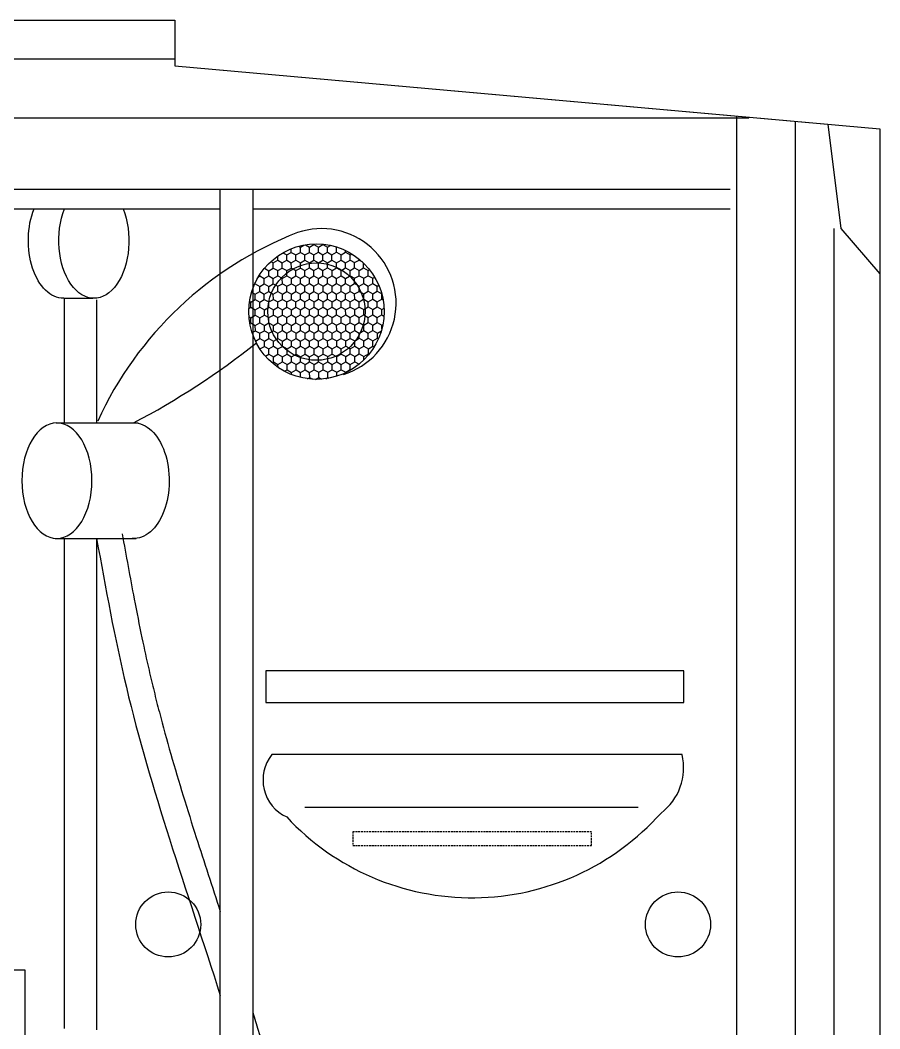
# Model space of a CAD drawing. Header units: inches. Extents: x 242965 to 445791, y 236206 to 423703.
# Drawn here: x 319603 to 320195, y 247491 to 248185 of the extents above; entities that cross this region are included whole.
import ezdxf

# ---------------------------------------------------------------- set-up
doc = ezdxf.new("R2010")
doc.units = ezdxf.units.IN
doc.header["$MEASUREMENT"] = 0
doc.linetypes.add('HIDDEN', pattern=[0.375, 0.25, -0.125])
doc.layers.add('HATCH', color=8, linetype='Continuous')
doc.layers.add('wc', color=144, linetype='Continuous')

# ---------------------------------------------------------------- blocks, each defined once
blk = doc.blocks.new('402')
at = {"layer": 'HATCH', "linetype": 'Continuous'}
blk.add_lwpolyline([(230.87, 2239.74), (230.87, 2208.38), (716.37, 2164.85), (716.37, 67.19), (684.99, 49.27), (684.99, 0), (-684.99, 0), (-684.99, 2168.07), (-221.91, 2212.86), (-221.91, 2239.74)], close=True, dxfattribs=at)
at = {"layer": 'wc', "color": 7, "linetype": 'ByBlock'}
blk.add_lwpolyline([(230.87, 2239.74), (230.87, 2208.38), (716.37, 2164.85), (716.37, 67.19), (684.99, 49.27), (684.99, 0), (-684.99, 0), (-684.99, 2168.07), (-221.91, 2212.86), (-221.91, 2239.74)], close=True, dxfattribs=at)
at = {"layer": 'wc', "linetype": 'ByBlock'}
for points in [[(230.87, 2212.86), (-221.91, 2212.86), (-221.91, 2239.74), (230.87, 2239.74)], [(230.87, 2239.74), (230.87, 2208.38)], [(716.37, 2065.04), (716.37, 67.19), (684.99, 49.27), (684.99, 0), (-684.99, 0), (-684.99, 2168.07), (-221.91, 2212.86)], [(230.87, 2208.38), (680.51, 2168.07)], [(-608.78, 2172.55), (626.22, 2172.55)], [(658.1, 2169.92), (658.1, 4.48)], [(680.51, 2168.07), (689.48, 2096.4), (716.37, 2065.04)], [(-617.75, 2123.27), (613.27, 2123.27)], [(262.25, 542.05), (262.25, 2123.27)], [(262.25, 2123.27), (284.67, 2123.27)], [(284.67, 2123.27), (284.67, 542.05)], [(684.99, 53.75), (684.99, 2096.4)], [(154.39, 2048.24), (174.57, 2048.25)], [(154.66, 2048.24), (154.66, 1962.42)], [(177.08, 2047.12), (177.08, 1962.42)], [(149.31, 1962.42), (205.59, 1962.42)], [(148.43, 1882.93), (204.21, 1882.93)], [(154.66, 1882.93), (154.66, 1545.42)], [(177.08, 1882.93), (177.08, 1544.43)], [(-118.8, 830.74), (-118.8, 1585.74), (127.76, 1585.74), (127.76, 830.74)]]:
    blk.add_lwpolyline(points, dxfattribs=at)
at = {"layer": 'wc'}
for points in [[(617.75, 2173.25), (617.75, 179.18)], [(-257.77, 2109.84), (262.25, 2109.84)], [(284.67, 2109.84), (613.27, 2109.84)], [(316.3, 2084.06), (317.35, 2083.46)], [(317.35, 2083.46), (319.75, 2084.85)], [(320.84, 2085.04), (323.57, 2083.47)], [(323.57, 2083.47), (326.68, 2085.28)], [(326.68, 2085.28), (326.68, 2085.63)], [(326.68, 2085.28), (329.79, 2083.49)], [(329.79, 2083.49), (332.9, 2085.29)], [(332.9, 2085.29), (332.9, 2085.45)], [(332.9, 2085.29), (336.02, 2083.5)], [(336.02, 2083.5), (338.03, 2084.67)], [(342.03, 2083.64), (342.24, 2083.52)], [(301.81, 2074.44), (301.81, 2077.32)], [(305.38, 2079.57), (308.03, 2078.05)], [(308.03, 2078.05), (311.13, 2079.85)], [(308.04, 2074.46), (308.03, 2078.05)], [(311.13, 2079.85), (311.13, 2082.34)], [(311.13, 2079.85), (314.25, 2078.06)], [(314.25, 2078.06), (317.36, 2079.87)], [(314.26, 2074.47), (314.25, 2078.06)], [(317.36, 2079.87), (317.35, 2083.46)], [(317.36, 2079.87), (320.47, 2078.08)], [(320.47, 2078.08), (323.58, 2079.88)], [(320.48, 2074.48), (320.47, 2078.08)], [(323.58, 2079.88), (323.57, 2083.47)], [(323.58, 2079.88), (326.7, 2078.09)], [(326.7, 2078.09), (329.8, 2079.89)], [(326.7, 2074.5), (326.7, 2078.09)], [(329.8, 2079.89), (329.79, 2083.49)], [(329.8, 2079.89), (332.92, 2078.11)], [(332.92, 2078.11), (336.03, 2079.91)], [(332.93, 2074.51), (332.92, 2078.11)], [(336.03, 2079.91), (336.02, 2083.5)], [(336.03, 2079.91), (339.14, 2078.12)], [(339.14, 2078.12), (342.25, 2079.92)], [(339.15, 2074.53), (339.14, 2078.12)], [(342.24, 2083.52), (342.3, 2083.55)], [(342.25, 2079.92), (342.24, 2083.52)], [(342.25, 2079.92), (345.36, 2078.13)], [(345.36, 2078.13), (348.47, 2079.94)], [(345.37, 2074.54), (345.36, 2078.13)], [(348.47, 2079.94), (348.47, 2081.14)], [(348.47, 2079.94), (351.59, 2078.15)], [(351.59, 2078.15), (352.74, 2078.82)], [(351.59, 2074.55), (351.59, 2078.15)], [(297.09, 2073.57), (298.7, 2072.64)], [(298.71, 2072.64), (301.81, 2074.44)], [(298.71, 2069.05), (298.71, 2072.64)], [(301.81, 2074.44), (304.93, 2072.65)], [(304.93, 2072.65), (308.04, 2074.46)], [(304.94, 2069.06), (304.93, 2072.65)], [(308.04, 2074.46), (311.15, 2072.67)], [(311.15, 2072.67), (314.26, 2074.47)], [(311.16, 2069.07), (311.15, 2072.67)], [(314.26, 2074.47), (317.37, 2072.68)], [(317.37, 2072.68), (320.48, 2074.48)], [(317.38, 2070.66), (317.37, 2072.68)], [(317.38, 2069.09), (317.38, 2070.66)], [(320.48, 2074.48), (323.6, 2072.7)], [(323.6, 2072.7), (326.7, 2074.5)], [(323.6, 2072.19), (323.6, 2072.7)], [(323.6, 2069.1), (323.6, 2072.19)], [(326.7, 2074.5), (329.82, 2072.71)], [(329.82, 2072.71), (332.93, 2074.51)], [(329.82, 2072.51), (329.82, 2072.71)], [(329.83, 2069.12), (329.82, 2072.51)], [(332.93, 2074.51), (336.04, 2072.72)], [(336.04, 2072.72), (339.15, 2074.53)], [(336.04, 2071.66), (336.04, 2072.72)], [(336.05, 2069.13), (336.04, 2071.66)], [(339.15, 2074.53), (342.26, 2072.74)], [(342.26, 2072.74), (345.37, 2074.54)], [(342.27, 2069.54), (342.26, 2072.74)], [(345.37, 2074.54), (348.49, 2072.75)], [(348.49, 2072.75), (351.59, 2074.55)], [(348.5, 2069.16), (348.49, 2072.75)], [(351.59, 2074.55), (354.71, 2072.77)], [(354.71, 2072.77), (357.82, 2074.57)], [(354.72, 2069.17), (354.71, 2072.77)], [(357.82, 2074.57), (357.82, 2075.23)], [(357.82, 2074.57), (360.08, 2073.27)], [(360.94, 2069.19), (360.93, 2072.46)], [(288.5, 2063.12), (289.39, 2063.64)], [(289.39, 2063.64), (289.39, 2064.53)], [(289.39, 2063.64), (292.51, 2061.85)], [(292.51, 2061.85), (295.61, 2063.65)], [(292.65, 2068.94), (295.61, 2067.24)], [(295.61, 2067.24), (298.71, 2069.05)], [(295.61, 2063.65), (295.61, 2067.24)], [(295.61, 2063.65), (298.73, 2061.86)], [(298.71, 2069.05), (301.83, 2067.26)], [(298.73, 2061.86), (301.84, 2063.66)], [(301.83, 2067.26), (304.94, 2069.06)], [(301.84, 2063.66), (301.83, 2067.26)], [(301.84, 2063.66), (304.29, 2062.26)], [(304.94, 2069.06), (308.05, 2067.27)], [(304.95, 2061.87), (308.06, 2063.68)], [(308.05, 2067.27), (311.16, 2069.07)], [(308.06, 2065.63), (308.05, 2067.27)], [(308.06, 2063.68), (308.06, 2065.63)], [(308.06, 2063.68), (311.17, 2061.89)], [(311.16, 2069.07), (312.32, 2068.41)], [(311.18, 2061.89), (314.28, 2063.69)], [(312.32, 2068.41), (314.27, 2067.29)], [(314.27, 2067.28), (317.38, 2069.09)], [(314.28, 2063.69), (314.27, 2067.29)], [(314.28, 2063.69), (317.4, 2061.9)], [(317.38, 2069.09), (320.5, 2067.3)], [(317.4, 2061.9), (320.51, 2063.71)], [(320.5, 2067.3), (323.6, 2069.1)], [(320.51, 2063.71), (320.5, 2067.3)], [(320.51, 2063.71), (323.62, 2061.92)], [(323.6, 2069.1), (326.72, 2067.31)], [(323.62, 2061.92), (326.73, 2063.72)], [(326.72, 2067.31), (329.83, 2069.12)], [(326.73, 2063.72), (326.72, 2067.31)], [(326.73, 2063.72), (329.84, 2061.93)], [(329.83, 2069.12), (332.94, 2067.33)], [(329.84, 2061.93), (332.95, 2063.73)], [(332.94, 2067.33), (336.05, 2069.13)], [(332.95, 2063.73), (332.94, 2067.33)], [(332.95, 2063.73), (336.07, 2061.95)], [(336.05, 2069.13), (339.17, 2067.34)], [(336.07, 2061.95), (339.17, 2063.75)], [(339.17, 2067.34), (342.27, 2069.14)], [(339.17, 2063.75), (339.17, 2067.34)], [(339.17, 2063.75), (342.29, 2061.96)], [(342.27, 2069.14), (342.27, 2069.54)], [(342.27, 2069.14), (345.39, 2067.36)], [(342.29, 2061.96), (345.4, 2063.76)], [(345.39, 2067.36), (345.87, 2067.63)], [(345.4, 2063.76), (345.39, 2067.36)], [(345.4, 2063.76), (348.51, 2061.97)], [(345.87, 2067.63), (348.5, 2069.16)], [(348.5, 2069.16), (351.61, 2067.37)], [(348.51, 2061.97), (351.24, 2063.56)], [(351.24, 2063.56), (351.62, 2063.78)], [(351.61, 2067.37), (354.72, 2069.17)], [(351.62, 2063.78), (351.61, 2067.37)], [(351.62, 2063.78), (354.73, 2061.99)], [(354.72, 2069.17), (357.83, 2067.38)], [(354.73, 2061.99), (357.84, 2063.79)], [(357.83, 2067.38), (360.94, 2069.19)], [(357.84, 2063.79), (357.83, 2067.38)], [(357.84, 2063.79), (360.96, 2062)], [(360.94, 2069.19), (364.06, 2067.4)], [(360.96, 2062), (364.06, 2063.8)], [(364.06, 2067.4), (365, 2067.95)], [(364.06, 2063.8), (364.06, 2067.4)], [(364.06, 2063.8), (367.18, 2062.02)], [(367.18, 2062.02), (368.54, 2062.8)], [(285.82, 2057.96), (286.29, 2058.24)], [(286.29, 2058.24), (286.29, 2059)], [(286.29, 2058.24), (289.41, 2056.45)], [(289.41, 2056.45), (292.51, 2058.25)], [(289.42, 2052.86), (289.41, 2056.45)], [(292.51, 2058.25), (292.51, 2061.85)], [(292.51, 2058.25), (295.63, 2056.46)], [(295.63, 2056.46), (298.74, 2058.27)], [(295.64, 2052.87), (295.63, 2056.46)], [(298.74, 2058.27), (298.73, 2061.86)], [(298.74, 2058.27), (300.37, 2057.33)], [(300.37, 2057.33), (301.85, 2056.48)], [(301.85, 2056.48), (304.96, 2058.28)], [(301.86, 2052.89), (301.85, 2056.48)], [(304.29, 2062.26), (304.95, 2061.87)], [(304.96, 2058.28), (304.95, 2061.87)], [(304.96, 2058.28), (308.08, 2056.49)], [(308.08, 2056.49), (311.18, 2058.3)], [(308.08, 2052.9), (308.08, 2056.49)], [(311.18, 2058.3), (311.18, 2061.89)], [(311.18, 2058.3), (314.3, 2056.51)], [(314.3, 2056.51), (317.41, 2058.31)], [(314.31, 2052.91), (314.3, 2056.51)], [(317.41, 2058.31), (317.4, 2061.9)], [(317.41, 2058.31), (320.52, 2056.52)], [(320.52, 2056.52), (323.63, 2058.32)], [(320.53, 2052.93), (320.52, 2056.52)], [(323.63, 2058.32), (323.62, 2061.92)], [(323.63, 2058.32), (326.74, 2056.54)], [(326.74, 2056.53), (329.85, 2058.34)], [(326.75, 2052.94), (326.74, 2056.54)], [(329.85, 2058.34), (329.84, 2061.93)], [(329.85, 2058.34), (332.97, 2056.55)], [(332.97, 2056.55), (336.07, 2058.35)], [(332.98, 2052.96), (332.97, 2056.55)], [(336.07, 2058.35), (336.07, 2061.95)], [(336.07, 2058.35), (339.19, 2056.56)], [(339.19, 2056.56), (342.3, 2058.37)], [(339.2, 2052.97), (339.19, 2056.56)], [(342.3, 2058.37), (342.29, 2061.96)], [(342.3, 2058.37), (345.41, 2056.58)], [(345.41, 2056.58), (348.52, 2058.38)], [(345.42, 2052.98), (345.41, 2056.58)], [(348.52, 2058.38), (348.51, 2061.97)], [(348.52, 2058.38), (351.64, 2056.59)], [(351.64, 2056.59), (354.74, 2058.39)], [(351.64, 2053), (351.64, 2056.59)], [(354.74, 2059.76), (354.73, 2061.99)], [(354.74, 2058.39), (354.74, 2059.76)], [(354.74, 2058.39), (356.41, 2057.44)], [(356.41, 2057.44), (357.86, 2056.61)], [(357.86, 2056.61), (360.97, 2058.41)], [(357.86, 2055.01), (357.86, 2056.61)], [(360.97, 2058.41), (360.96, 2062)], [(360.97, 2058.41), (364.08, 2056.62)], [(364.08, 2056.62), (367.19, 2058.42)], [(364.09, 2053.03), (364.08, 2056.62)], [(367.19, 2058.42), (367.18, 2062.02)], [(367.19, 2058.42), (370.3, 2056.63)], [(370.3, 2056.63), (371.35, 2057.24)], [(370.31, 2053.04), (370.3, 2056.63)], [(283.79, 2052.5), (286.31, 2051.05)], [(286.31, 2051.05), (289.42, 2052.86)], [(286.32, 2047.46), (286.31, 2051.05)], [(289.42, 2052.86), (292.53, 2051.07)], [(292.53, 2051.07), (295.64, 2052.87)], [(292.54, 2047.48), (292.53, 2051.07)], [(295.64, 2052.87), (297.47, 2051.82)], [(297.47, 2051.82), (298.75, 2051.08)], [(298.75, 2051.08), (301.86, 2052.89)], [(298.76, 2047.49), (298.75, 2051.08)], [(301.86, 2052.89), (304.98, 2051.1)], [(304.98, 2051.1), (308.08, 2052.9)], [(304.98, 2047.5), (304.98, 2051.1)], [(308.08, 2052.9), (311.2, 2051.11)], [(311.2, 2051.11), (314.31, 2052.91)], [(311.21, 2047.52), (311.2, 2051.11)], [(314.31, 2052.91), (317.42, 2051.12)], [(317.42, 2051.12), (320.53, 2052.93)], [(317.43, 2047.53), (317.42, 2051.12)], [(320.53, 2052.93), (323.64, 2051.14)], [(323.65, 2051.14), (326.75, 2052.94)], [(323.65, 2047.55), (323.65, 2051.14)], [(326.75, 2052.94), (329.87, 2051.15)], [(329.87, 2051.15), (332.98, 2052.96)], [(329.88, 2047.56), (329.87, 2051.15)], [(332.97, 2052.96), (336.09, 2051.17)], [(336.09, 2051.17), (339.2, 2052.97)], [(336.1, 2047.57), (336.09, 2051.17)], [(339.2, 2052.97), (342.31, 2051.18)], [(342.31, 2051.18), (345.42, 2052.98)], [(342.32, 2047.59), (342.31, 2051.18)], [(345.42, 2052.98), (348.54, 2051.2)], [(348.54, 2051.19), (351.64, 2053)], [(348.54, 2047.6), (348.54, 2051.2)], [(351.64, 2053), (354.76, 2051.21)], [(354.76, 2051.21), (357.87, 2053.01)], [(354.77, 2047.62), (354.76, 2051.21)], [(357.87, 2053.01), (357.86, 2055.01)], [(357.87, 2053.01), (359.2, 2052.25)], [(359.2, 2052.25), (360.98, 2051.22)], [(360.98, 2051.22), (364.09, 2053.03)], [(360.99, 2047.63), (360.98, 2051.22)], [(364.09, 2053.03), (367.2, 2051.24)], [(367.2, 2051.24), (370.31, 2053.04)], [(367.21, 2047.64), (367.2, 2051.24)], [(370.31, 2053.04), (373.41, 2051.26)], [(373.44, 2047.66), (373.43, 2051.21)], [(281.86, 2041.28), (283.22, 2042.07)], [(282.35, 2046.15), (283.21, 2045.66)], [(283.21, 2045.66), (286.32, 2047.46)], [(283.22, 2042.07), (283.21, 2045.66)], [(283.22, 2042.07), (286.33, 2040.28)], [(286.32, 2047.46), (289.43, 2045.67)], [(286.33, 2040.28), (289.44, 2042.08)], [(289.43, 2045.67), (292.54, 2047.48)], [(289.44, 2042.08), (289.43, 2045.67)], [(289.44, 2042.08), (292.56, 2040.29)], [(292.54, 2047.48), (295.61, 2045.71)], [(295.05, 2041.74), (295.66, 2042.09)], [(295.61, 2045.71), (295.65, 2045.69)], [(295.65, 2045.69), (298.76, 2047.49)], [(295.66, 2042.09), (295.65, 2045.69)], [(295.66, 2042.09), (298.78, 2040.3)], [(298.76, 2047.49), (301.88, 2045.7)], [(298.78, 2040.3), (301.89, 2042.11)], [(301.88, 2045.7), (304.98, 2047.5)], [(301.89, 2042.11), (301.88, 2045.7)], [(301.89, 2042.11), (305, 2040.32)], [(304.98, 2047.5), (308.1, 2045.71)], [(305, 2040.32), (308.11, 2042.12)], [(308.1, 2045.71), (311.21, 2047.52)], [(308.11, 2042.12), (308.1, 2045.71)], [(308.11, 2042.12), (311.22, 2040.33)], [(311.21, 2047.52), (314.32, 2045.73)], [(311.22, 2040.33), (314.33, 2042.14)], [(314.32, 2045.73), (317.43, 2047.53)], [(314.33, 2042.14), (314.32, 2045.73)], [(314.33, 2042.14), (317.45, 2040.35)], [(317.43, 2047.53), (320.55, 2045.74)], [(317.45, 2040.35), (320.55, 2042.15)], [(320.55, 2045.74), (323.65, 2047.55)], [(320.55, 2042.15), (320.55, 2045.74)], [(320.55, 2042.15), (323.67, 2040.36)], [(323.65, 2047.55), (326.77, 2045.76)], [(323.67, 2040.36), (326.78, 2042.16)], [(326.77, 2045.76), (329.88, 2047.56)], [(326.78, 2042.16), (326.77, 2045.76)], [(326.78, 2042.16), (329.89, 2040.37)], [(329.88, 2047.56), (332.99, 2045.77)], [(329.89, 2040.37), (333, 2042.18)], [(332.99, 2045.77), (336.1, 2047.57)], [(333, 2042.18), (332.99, 2045.77)], [(333, 2042.18), (336.11, 2040.39)], [(336.1, 2047.57), (339.21, 2045.78)], [(336.11, 2040.39), (339.22, 2042.19)], [(339.21, 2045.78), (342.32, 2047.59)], [(339.22, 2042.19), (339.21, 2045.78)], [(339.22, 2042.19), (342.34, 2040.4)], [(342.32, 2047.59), (345.44, 2045.8)], [(342.34, 2040.4), (345.45, 2042.21)], [(345.44, 2045.8), (348.54, 2047.6)], [(345.45, 2042.21), (345.44, 2045.8)], [(345.44, 2042.21), (348.56, 2040.42)], [(348.54, 2047.6), (351.66, 2045.81)], [(348.56, 2040.42), (351.67, 2042.22)], [(351.66, 2045.81), (354.77, 2047.62)], [(351.67, 2042.22), (351.66, 2045.81)], [(351.67, 2042.22), (354.78, 2040.43)], [(354.77, 2047.62), (357.88, 2045.83)], [(354.78, 2040.43), (357.89, 2042.23)], [(357.88, 2045.83), (360.82, 2047.53)], [(357.89, 2042.23), (357.88, 2045.83)], [(357.89, 2042.23), (361.01, 2040.45)], [(360.82, 2047.53), (360.99, 2047.63)], [(360.99, 2047.63), (364.11, 2045.84)], [(361.86, 2040.94), (364.11, 2042.25)], [(364.11, 2045.84), (367.21, 2047.64)], [(364.11, 2042.25), (364.11, 2045.84)], [(364.11, 2042.25), (367.23, 2040.46)], [(367.21, 2047.64), (370.33, 2045.86)], [(367.23, 2040.46), (370.34, 2042.26)], [(370.33, 2045.86), (373.44, 2047.66)], [(370.34, 2042.26), (370.33, 2045.86)], [(370.34, 2042.26), (373.45, 2040.47)], [(373.44, 2047.66), (374.33, 2047.14)], [(281.93, 2035.63), (283.23, 2034.88)], [(283.23, 2034.88), (286.34, 2036.68)], [(286.34, 2036.68), (286.33, 2040.28)], [(286.34, 2036.68), (289.46, 2034.89)], [(289.46, 2034.89), (292.56, 2036.7)], [(292.56, 2040.29), (295.05, 2041.74)], [(292.56, 2036.7), (292.56, 2040.29)], [(292.56, 2036.7), (295.16, 2035.21)], [(295.16, 2035.21), (295.68, 2034.91)], [(295.68, 2034.91), (298.79, 2036.71)], [(298.79, 2036.71), (298.78, 2040.3)], [(298.79, 2036.71), (301.9, 2034.92)], [(301.9, 2034.92), (305.01, 2036.73)], [(305.01, 2036.73), (305, 2040.32)], [(305.01, 2036.73), (308.12, 2034.94)], [(308.12, 2034.94), (311.23, 2036.74)], [(311.23, 2036.74), (311.22, 2040.33)], [(311.23, 2036.74), (314.35, 2034.95)], [(314.35, 2034.95), (317.45, 2036.75)], [(317.45, 2036.75), (317.45, 2040.35)], [(317.45, 2036.75), (320.57, 2034.96)], [(320.57, 2034.96), (323.68, 2036.77)], [(320.58, 2031.37), (320.57, 2034.96)], [(323.68, 2036.77), (323.67, 2040.36)], [(323.68, 2036.77), (326.79, 2034.98)], [(326.79, 2034.98), (329.9, 2036.78)], [(326.8, 2031.39), (326.79, 2034.98)], [(329.9, 2036.78), (329.89, 2040.37)], [(329.9, 2036.78), (333.02, 2034.99)], [(333.02, 2034.99), (336.12, 2036.8)], [(333.02, 2031.4), (333.02, 2034.99)], [(336.12, 2036.8), (336.11, 2040.39)], [(336.12, 2036.8), (339.24, 2035.01)], [(339.24, 2035.01), (342.35, 2036.81)], [(339.25, 2031.41), (339.24, 2035.01)], [(342.35, 2036.81), (342.34, 2040.4)], [(342.35, 2036.81), (345.46, 2035.02)], [(345.46, 2035.02), (348.57, 2036.82)], [(345.47, 2031.43), (345.46, 2035.02)], [(348.57, 2036.82), (348.56, 2040.42)], [(348.57, 2036.82), (351.68, 2035.03)], [(351.68, 2035.03), (354.79, 2036.84)], [(351.69, 2031.44), (351.68, 2035.03)], [(354.79, 2036.84), (354.78, 2040.43)], [(354.79, 2036.84), (357.91, 2035.05)], [(357.91, 2035.05), (361.01, 2036.85)], [(357.92, 2031.46), (357.91, 2035.05)], [(361.01, 2040.44), (361.86, 2040.94)], [(361.01, 2036.85), (361.01, 2040.45)], [(361.01, 2036.85), (361.81, 2036.4)], [(361.81, 2036.4), (364.13, 2035.06)], [(364.13, 2035.06), (367.24, 2036.87)], [(364.14, 2031.47), (364.13, 2035.06)], [(367.24, 2036.87), (367.23, 2040.46)], [(367.24, 2036.87), (370.35, 2035.08)], [(370.35, 2035.08), (373.46, 2036.88)], [(370.36, 2031.48), (370.35, 2035.08)], [(373.45, 2040.47), (374.98, 2041.36)], [(373.46, 2036.88), (373.45, 2040.47)], [(373.46, 2036.88), (374.94, 2036.03)], [(282.53, 2030.87), (283.24, 2031.29)], [(283.24, 2031.29), (283.23, 2034.88)], [(283.24, 2031.29), (286.36, 2029.5)], [(286.36, 2029.5), (289.46, 2031.3)], [(286.37, 2025.91), (286.36, 2029.5)], [(289.46, 2031.3), (289.46, 2034.89)], [(289.46, 2031.3), (292.58, 2029.51)], [(292.58, 2029.51), (295.69, 2031.32)], [(292.59, 2025.92), (292.58, 2029.51)], [(295.69, 2032.01), (295.68, 2034.91)], [(295.69, 2031.32), (295.69, 2032.01)], [(295.69, 2031.32), (295.87, 2031.21)], [(295.87, 2031.21), (298.8, 2029.53)], [(298.8, 2029.53), (301.91, 2031.33)], [(298.81, 2025.93), (298.8, 2029.53)], [(301.91, 2031.33), (301.9, 2034.92)], [(301.91, 2031.33), (305.03, 2029.54)], [(305.03, 2029.54), (308.13, 2031.34)], [(305.03, 2025.95), (305.03, 2029.54)], [(308.13, 2031.34), (308.12, 2034.94)], [(308.13, 2031.34), (311.25, 2029.55)], [(311.25, 2029.55), (314.36, 2031.36)], [(311.26, 2025.96), (311.25, 2029.55)], [(314.36, 2031.36), (314.35, 2034.95)], [(314.36, 2031.36), (317.47, 2029.57)], [(317.47, 2029.57), (320.58, 2031.37)], [(317.48, 2025.98), (317.47, 2029.57)], [(320.58, 2031.37), (323.69, 2029.58)], [(323.69, 2029.58), (326.8, 2031.39)], [(323.7, 2025.99), (323.69, 2029.58)], [(326.8, 2031.39), (329.92, 2029.6)], [(329.92, 2029.6), (333.02, 2031.4)], [(329.92, 2026), (329.92, 2029.6)], [(333.02, 2031.4), (336.14, 2029.61)], [(336.14, 2029.61), (339.25, 2031.41)], [(336.15, 2026.02), (336.14, 2029.61)], [(339.25, 2031.41), (342.36, 2029.62)], [(342.36, 2029.62), (345.47, 2031.43)], [(342.37, 2026.03), (342.36, 2029.62)], [(345.47, 2031.43), (348.58, 2029.64)], [(348.58, 2029.64), (351.69, 2031.44)], [(348.59, 2026.05), (348.58, 2029.64)], [(351.69, 2031.44), (354.81, 2029.65)], [(354.81, 2029.65), (357.92, 2031.46)], [(354.82, 2026.06), (354.81, 2029.65)], [(357.91, 2031.46), (360.64, 2029.89)], [(360.64, 2029.89), (361.03, 2029.67)], [(361.03, 2029.67), (364.14, 2031.47)], [(361.04, 2026.07), (361.03, 2029.67)], [(364.14, 2031.47), (367.25, 2029.68)], [(367.25, 2029.68), (370.36, 2031.48)], [(367.26, 2026.09), (367.25, 2029.68)], [(370.36, 2031.48), (373.48, 2029.7)], [(373.48, 2029.69), (374.18, 2030.1)], [(373.48, 2027.09), (373.48, 2029.7)], [(284.11, 2024.59), (286.37, 2025.91)], [(286.36, 2025.91), (289.48, 2024.12)], [(289.48, 2024.12), (292.59, 2025.92)], [(289.49, 2020.52), (289.48, 2024.12)], [(292.59, 2025.92), (295.7, 2024.13)], [(295.7, 2024.13), (297.86, 2025.38)], [(295.71, 2020.54), (295.7, 2024.13)], [(297.86, 2025.38), (298.81, 2025.93)], [(298.81, 2025.93), (301.93, 2024.14)], [(301.93, 2024.14), (305.03, 2025.95)], [(301.93, 2020.55), (301.93, 2024.14)], [(305.03, 2025.95), (308.15, 2024.16)], [(308.15, 2024.16), (311.26, 2025.96)], [(308.16, 2020.57), (308.15, 2024.16)], [(311.26, 2025.96), (314.37, 2024.17)], [(314.37, 2024.17), (317.48, 2025.98)], [(314.38, 2020.58), (314.37, 2024.17)], [(317.48, 2025.98), (320.59, 2024.19)], [(320.59, 2024.19), (323.7, 2025.99)], [(320.6, 2020.59), (320.59, 2024.19)], [(323.7, 2025.99), (326.82, 2024.2)], [(326.82, 2024.2), (329.92, 2026)], [(326.83, 2020.61), (326.82, 2024.2)], [(329.92, 2026), (333.04, 2024.21)], [(333.04, 2024.21), (336.15, 2026.02)], [(333.05, 2020.62), (333.04, 2024.21)], [(336.15, 2026.02), (339.26, 2024.23)], [(339.26, 2024.23), (342.37, 2026.03)], [(339.27, 2020.64), (339.26, 2024.23)], [(342.37, 2026.03), (345.49, 2024.24)], [(345.49, 2024.24), (348.59, 2026.05)], [(345.49, 2020.65), (345.49, 2024.24)], [(348.59, 2026.05), (351.71, 2024.26)], [(351.71, 2024.26), (354.82, 2026.06)], [(351.72, 2020.66), (351.71, 2024.26)], [(354.82, 2026.06), (357.93, 2024.27)], [(357.93, 2024.27), (358.69, 2024.71)], [(357.93, 2023.22), (357.93, 2024.27)], [(357.94, 2020.68), (357.93, 2023.22)], [(358.69, 2024.71), (361.04, 2026.07)], [(361.04, 2026.07), (364.15, 2024.28)], [(364.15, 2024.28), (367.26, 2026.09)], [(364.16, 2020.69), (364.15, 2024.28)], [(367.26, 2026.09), (370.38, 2024.3)], [(370.38, 2024.3), (373.15, 2025.91)], [(370.38, 2020.71), (370.38, 2024.3)], [(286.45, 2018.76), (289.49, 2020.52)], [(289.49, 2020.52), (292.6, 2018.73)], [(289.53, 2013.35), (292.61, 2015.14)], [(292.6, 2018.73), (295.71, 2020.54)], [(292.61, 2015.14), (292.6, 2018.73)], [(292.61, 2015.14), (295.73, 2013.35)], [(295.71, 2020.54), (298.83, 2018.75)], [(295.73, 2013.35), (298.84, 2015.16)], [(298.83, 2018.75), (300.91, 2019.96)], [(298.84, 2015.16), (298.83, 2018.75)], [(298.83, 2015.16), (301.95, 2013.37)], [(300.91, 2019.96), (301.93, 2020.55)], [(301.93, 2020.55), (305.05, 2018.76)], [(301.95, 2013.37), (304.99, 2015.13)], [(304.99, 2015.13), (305.06, 2015.17)], [(305.05, 2018.76), (308.16, 2020.57)], [(305.06, 2015.17), (305.05, 2018.76)], [(305.06, 2015.17), (308.17, 2013.38)], [(308.16, 2020.57), (311.27, 2018.78)], [(308.17, 2013.38), (311.28, 2015.18)], [(311.27, 2018.78), (314.38, 2020.58)], [(311.28, 2015.18), (311.27, 2018.78)], [(311.28, 2015.18), (314.4, 2013.39)], [(314.38, 2020.58), (317.5, 2018.79)], [(314.4, 2013.39), (317.5, 2015.2)], [(317.5, 2018.79), (320.6, 2020.59)], [(317.5, 2015.2), (317.5, 2018.79)], [(317.5, 2015.2), (320.62, 2013.41)], [(320.6, 2020.59), (323.72, 2018.8)], [(320.62, 2013.41), (323.73, 2015.21)], [(323.72, 2018.8), (326.83, 2020.61)], [(323.73, 2015.21), (323.72, 2018.8)], [(323.73, 2015.21), (326.84, 2013.42)], [(326.83, 2020.61), (329.94, 2018.82)], [(326.84, 2013.42), (329.95, 2015.23)], [(329.94, 2018.82), (333.05, 2020.62)], [(329.95, 2015.23), (329.94, 2018.82)], [(329.95, 2015.23), (333.06, 2013.44)], [(333.05, 2020.62), (336.16, 2018.83)], [(333.06, 2013.44), (336.17, 2015.24)], [(336.16, 2018.83), (339.27, 2020.64)], [(336.17, 2015.24), (336.16, 2018.83)], [(336.17, 2015.24), (339.29, 2013.45)], [(339.27, 2020.64), (342.39, 2018.85)], [(339.29, 2013.45), (342.39, 2015.25)], [(342.39, 2018.85), (345.49, 2020.65)], [(342.39, 2015.25), (342.39, 2018.85)], [(342.39, 2015.25), (345.51, 2013.46)], [(345.49, 2020.65), (348.61, 2018.86)], [(345.51, 2013.46), (348.62, 2015.27)], [(348.61, 2018.86), (351.72, 2020.66)], [(348.62, 2015.27), (348.61, 2018.86)], [(348.62, 2015.27), (350.72, 2014.06)], [(351.72, 2020.66), (354.83, 2018.87)], [(351.73, 2013.48), (354.84, 2015.28)], [(354.83, 2018.87), (355.4, 2019.2)], [(354.83, 2018.46), (354.83, 2018.87)], [(354.84, 2015.28), (354.83, 2018.46)], [(354.84, 2015.28), (357.96, 2013.49)], [(355.4, 2019.2), (357.94, 2020.68)], [(357.94, 2020.68), (361.05, 2018.89)], [(357.96, 2013.49), (361.06, 2015.3)], [(361.05, 2018.89), (364.16, 2020.69)], [(361.06, 2015.3), (361.05, 2018.89)], [(361.06, 2015.3), (364.18, 2013.51)], [(364.16, 2020.69), (367.28, 2018.9)], [(364.18, 2013.51), (367.29, 2015.31)], [(367.28, 2018.9), (370.38, 2020.71)], [(367.29, 2015.31), (367.28, 2018.9)], [(367.29, 2015.31), (368.22, 2014.77)], [(370.38, 2020.71), (371.1, 2020.29)], [(293.33, 2008.36), (295.74, 2009.76)], [(295.74, 2009.76), (295.73, 2013.35)], [(295.74, 2009.76), (298.85, 2007.97)], [(298.85, 2007.97), (301.96, 2009.77)], [(298.86, 2004.38), (298.85, 2007.97)], [(301.96, 2009.77), (301.95, 2013.37)], [(301.96, 2009.77), (305.07, 2007.98)], [(305.07, 2007.98), (308.18, 2009.79)], [(305.08, 2004.39), (305.07, 2007.98)], [(308.18, 2012.38), (308.17, 2013.38)], [(308.18, 2009.79), (308.18, 2012.38)], [(308.18, 2009.79), (311.3, 2008)], [(311.3, 2008), (313.31, 2009.17)], [(311.31, 2004.41), (311.3, 2008)], [(313.31, 2009.17), (314.4, 2009.8)], [(314.4, 2009.8), (314.4, 2013.39)], [(314.4, 2009.8), (317.52, 2008.01)], [(317.52, 2008.01), (320.63, 2009.82)], [(317.52, 2007.39), (317.52, 2008.01)], [(317.53, 2004.42), (317.52, 2007.39)], [(320.63, 2009.82), (320.62, 2013.41)], [(320.63, 2009.82), (323.74, 2008.03)], [(323.74, 2008.03), (326.85, 2009.83)], [(323.75, 2005.89), (323.74, 2008.03)], [(326.85, 2009.83), (326.84, 2013.42)], [(326.85, 2009.83), (329.97, 2008.04)], [(329.97, 2008.04), (333.07, 2009.84)], [(329.97, 2005.6), (329.97, 2008.04)], [(333.07, 2009.84), (333.06, 2013.44)], [(333.07, 2009.84), (336.19, 2008.05)], [(336.19, 2008.05), (339.3, 2009.86)], [(336.19, 2006.48), (336.19, 2008.05)], [(339.3, 2009.86), (339.29, 2013.45)], [(339.3, 2009.86), (341.87, 2008.38)], [(341.87, 2008.38), (342.41, 2008.07)], [(342.41, 2008.07), (345.52, 2009.87)], [(342.42, 2004.48), (342.41, 2008.07)], [(345.52, 2010.25), (345.51, 2013.46)], [(345.52, 2009.87), (345.52, 2010.25)], [(345.52, 2009.87), (348.63, 2008.08)], [(348.63, 2008.08), (351.74, 2009.89)], [(348.64, 2004.49), (348.63, 2008.08)], [(350.72, 2014.06), (351.73, 2013.48)], [(351.74, 2009.89), (351.73, 2013.48)], [(351.74, 2009.89), (354.86, 2008.1)], [(354.86, 2008.1), (357.96, 2009.9)], [(354.86, 2004.5), (354.86, 2008.1)], [(357.96, 2009.9), (357.96, 2013.49)], [(357.96, 2009.9), (361.08, 2008.11)], [(361.08, 2008.11), (364.19, 2009.91)], [(361.08, 2005.78), (361.08, 2008.11)], [(364.19, 2009.91), (364.18, 2013.51)], [(364.19, 2009.91), (364.62, 2009.67)], [(297.9, 2003.82), (298.86, 2004.38)], [(298.86, 2004.38), (301.97, 2002.59)], [(301.97, 2002.59), (305.08, 2004.39)], [(301.98, 2000.66), (301.97, 2002.59)], [(305.08, 2004.39), (308.2, 2002.6)], [(308.2, 2002.6), (311.31, 2004.41)], [(308.21, 1999.01), (308.2, 2002.6)], [(311.3, 2004.41), (314.42, 2002.62)], [(314.42, 2002.62), (317.53, 2004.42)], [(314.43, 1999.02), (314.42, 2002.62)], [(317.53, 2004.42), (320.64, 2002.63)], [(320.64, 2002.63), (323.75, 2004.43)], [(320.65, 1999.04), (320.64, 2002.63)], [(323.75, 2004.43), (323.75, 2005.89)], [(323.75, 2004.43), (326.87, 2002.64)], [(326.87, 2002.64), (329.97, 2004.45)], [(326.87, 1999.05), (326.87, 2002.64)], [(329.97, 2004.45), (329.97, 2005.6)], [(329.97, 2004.45), (333.09, 2002.66)], [(333.09, 2002.66), (336.2, 2004.46)], [(333.1, 1999.07), (333.09, 2002.66)], [(336.2, 2004.46), (336.19, 2006.48)], [(336.2, 2004.46), (339.31, 2002.67)], [(339.31, 2002.67), (342.42, 2004.48)], [(339.32, 1999.08), (339.31, 2002.67)], [(342.42, 2004.48), (345.53, 2002.69)], [(345.53, 2002.69), (348.64, 2004.49)], [(345.54, 1999.09), (345.53, 2002.69)], [(348.64, 2004.49), (351.76, 2002.7)], [(351.76, 2002.7), (354.86, 2004.5)], [(351.77, 1999.11), (351.76, 2002.7)], [(354.86, 2004.5), (357.78, 2002.83)], [(306.4, 1997.96), (308.21, 1999.01)], [(308.21, 1999.01), (311.32, 1997.22)], [(311.32, 1997.22), (314.43, 1999.02)], [(311.32, 1995.68), (311.32, 1997.22)], [(314.43, 1999.02), (317.54, 1997.23)], [(317.54, 1997.23), (320.65, 1999.04)], [(317.55, 1993.72), (317.54, 1997.23)], [(320.65, 1999.04), (323.77, 1997.25)], [(322.35, 1992.83), (323.78, 1993.66)], [(323.77, 1997.25), (326.87, 1999.05)], [(323.78, 1993.66), (323.77, 1997.25)], [(323.77, 1993.66), (325.78, 1992.51)], [(326.87, 1999.05), (329.99, 1997.26)], [(327.87, 1992.43), (330, 1993.67)], [(329.99, 1997.26), (333.1, 1999.07)], [(330, 1993.67), (329.99, 1997.26)], [(330, 1993.67), (331.92, 1992.56)], [(333.1, 1999.07), (336.21, 1997.28)], [(334.82, 1992.87), (336.22, 1993.68)], [(336.21, 1997.28), (339.32, 1999.08)], [(336.22, 1993.68), (336.21, 1997.28)], [(336.22, 1993.68), (337.01, 1993.23)], [(339.32, 1999.08), (342.44, 1997.29)], [(342.44, 1997.29), (345.54, 1999.09)], [(342.44, 1994.59), (342.44, 1997.29)], [(345.54, 1999.09), (348.66, 1997.3)], [(348.66, 1997.3), (351.77, 1999.11)], [(348.66, 1997.05), (348.66, 1997.3)], [(351.77, 1999.11), (352.12, 1998.9)], [(550.06, 1697.71), (320.53, 1697.71)]]:
    blk.add_lwpolyline(points, dxfattribs=at)
for points in [[(347.06, 1995.86, 1.015899), (315.44, 2093.44), (315.44, 2093.44, 0.195882), (177.83, 1963.61)], [(202.49, 1962.42, 0.046353), (287.09, 2017.49)]]:
    blk.add_lwpolyline(points, format="xyb", dxfattribs=at)
at = {"layer": 'wc', "linetype": 'ByBlock'}
blk.add_lwpolyline([(581.52, 1791.79), (293.63, 1791.79), (293.63, 1769.83), (581.52, 1769.83)], close=True, dxfattribs=at)
blk.add_lwpolyline([(580.17, 1734.01), (297.72, 1734.01), (297.72, 1734.01, 0.485441), (307.94, 1691.14), (307.94, 1691.14, 0.442338), (565.7, 1693.82), (565.7, 1693.82, 0.300801)], format="xyb", close=True, dxfattribs=at)
at = {"layer": 'wc', "linetype": 'HIDDEN', "ltscale": 5}
blk.add_lwpolyline([(517.88, 1680.86), (353.53, 1680.86), (353.53, 1671.47), (517.88, 1671.47)], close=True, dxfattribs=at)
at = {"layer": 'wc'}
for radius in [46.62, 33.49]:
    blk.add_circle((328.42, 2039.05), radius, dxfattribs=at)
at = {"layer": 'wc', "linetype": 'ByBlock'}
for centre in [(226.39, 1617.09), (577.4, 1617.09)]:
    blk.add_circle(centre, 22.4, dxfattribs=at)
at = {"layer": 'wc', "linetype": 'ByBlock', "extrusion": (0, 0, -1)}
for centre, start_param, end_param in [((154.2, 2088.01), 3.133728, 5.293197), ((175.2, 2088.01), 0.989989, 5.293197), ((202.91, 1922.65), -0.017447, 3.195322)]:
    blk.add_ellipse(centre, major_axis=(0, 39.78), ratio=0.606742, start_param=start_param, end_param=end_param, dxfattribs=at)
blk.add_ellipse((149.73, 1922.65), major_axis=(0, -39.78), ratio=0.606742, dxfattribs=at)
at = {"layer": 'wc'}
for points, knots in [([(177.08, 1882.93), (183.28, 1848.61), (195.93, 1778.67), (227.11, 1674.23), (250.82, 1604.15), (262.25, 1568.12)], [0, 0, 0, 0, 116.960935, 238.375362, 365.278314, 365.278314, 365.278314, 365.278314]), ([(194.67, 1886.11), (197.39, 1871.05), (200.1, 1856.05), (204.68, 1832.18), (206.45, 1823.24), (209.87, 1806.9), (211.48, 1799.48), (214.28, 1787.27), (215.43, 1782.45), (217.79, 1772.83), (219.01, 1768.02), (222.77, 1753.61), (225.42, 1744.01), (233.66, 1715.25), (239.59, 1696.11), (251.12, 1660.02), (256.68, 1643.08), (262.25, 1626.08)], [0, 0, 0, 0, 51.33052, 51.33052, 82.227093, 82.227093, 108.115446, 108.115446, 125.056046, 125.056046, 141.996646, 141.996646, 175.877846, 175.877846, 243.640246, 243.640246, 303.651538, 303.651538, 303.651538, 303.651538]), ([(284.67, 1556.4), (285.92, 1552.35), (287.17, 1548.3), (290.28, 1538.07), (292.13, 1531.88), (297.63, 1513.32), (301.21, 1500.92), (308.13, 1476.41), (311.47, 1464.29), (317.43, 1442.23), (320.07, 1432.28), (327.91, 1402.44), (333.01, 1382.45), (342.55, 1342.19), (346.98, 1321.91), (352.95, 1290.35), (354.89, 1279.22), (358.08, 1258.6), (359.4, 1249.15), (361.7, 1230.12), (362.69, 1220.55), (364.99, 1191.71), (365.65, 1172.32), (364.83, 1145.52), (364.42, 1138.11), (363.22, 1123.81), (362.47, 1116.91), (360.62, 1103.63), (359.57, 1097.26), (357.14, 1084.6), (355.76, 1078.3), (351.18, 1059.53), (347.53, 1047.16), (340.28, 1026.05), (336.93, 1017.21), (330.99, 1002.81), (328.54, 997.18), (323.69, 986.53), (321.3, 981.51), (316.35, 971.53), (313.79, 966.58), (305.84, 951.87), (300.2, 942.25), (291.12, 928.07), (287.94, 923.32), (284.67, 918.66)], [385.231983, 385.231983, 385.231983, 385.231983, 399.356942, 399.356942, 420.874612, 420.874612, 463.909951, 463.909951, 505.869088, 505.869088, 540.253089, 540.253089, 609.021091, 609.021091, 677.789094, 677.789094, 714.997383, 714.997383, 746.248158, 746.248158, 777.498933, 777.498933, 840.000483, 840.000483, 863.831297, 863.831297, 886.074803, 886.074803, 906.731021, 906.731021, 927.387239, 927.387239, 968.699674, 968.699674, 998.967069, 998.967069, 1018.637152, 1018.637152, 1036.446937, 1036.446937, 1054.256721, 1054.256721, 1089.876291, 1089.876291, 1108.186418, 1108.186418, 1108.186418, 1108.186418])]:
    blk.add_open_spline(points, degree=3, knots=knots, dxfattribs=at)

msp = doc.modelspace()

# ---------------------------------------------------------------- block references
at = {"layer": 'wc'}
msp.add_blockref('402', (319478.802, 245945.664), dxfattribs=at)

doc.saveas('drawing.dxf')
